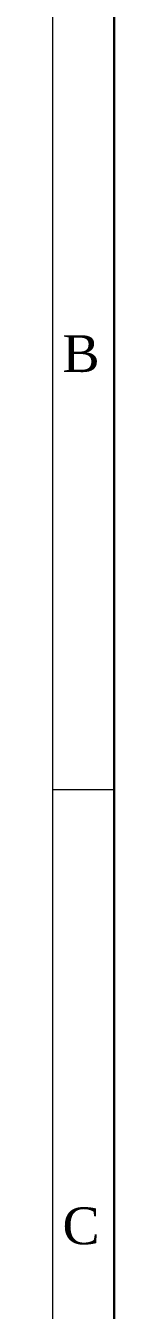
# Model space of a CAD drawing. Header units: millimetres. Extents: x 20850 to 34255, y -4073 to 3090.
# Drawn here: x 22225.8 to 22236.6, y 2411.2 to 2639 of the extents above; entities that cross this region are included whole.
import ezdxf

# ---------------------------------------------------------------- set-up
doc = ezdxf.new("R2010")
doc.units = ezdxf.units.MM
doc.header["$LTSCALE"] = 0.2
doc.styles.add('STYLE1', font='times.ttf')

# ---------------------------------------------------------------- blocks, each defined once
blk = doc.blocks.new('FRAME')
at = {"color": 0, "lineweight": 0}
for p, q in [((1378.985, 190.734), (1378.985, 392.102)), ((1378.985, 291.418), (1382.509, 291.418))]:
    blk.add_line(p, q, dxfattribs=at)
at = {"color": 0, "lineweight": 30}
blk.add_line((1382.509, 194.258), (1382.509, 388.578), dxfattribs=at)
blk.add_line((1382.509, 194.258), (1382.509, 388.578), dxfattribs=at)
at = {"color": 0, "lineweight": 0, "style": 'STYLE1'}
for s, p in [('B', (1379.537, 315.521)), ('C', (1379.537, 265.178))]:
    blk.add_text(s, height=2.126, dxfattribs=at).set_placement(p)

msp = doc.modelspace()

# ---------------------------------------------------------------- block references
at = {"color": 7, "xscale": 3.071582402033528, "yscale": 3.071582402032163, "zscale": 3.071582402031517}
msp.add_blockref('FRAME', (17990.1264, 1608.4301), dxfattribs=at)

doc.saveas('drawing.dxf')
